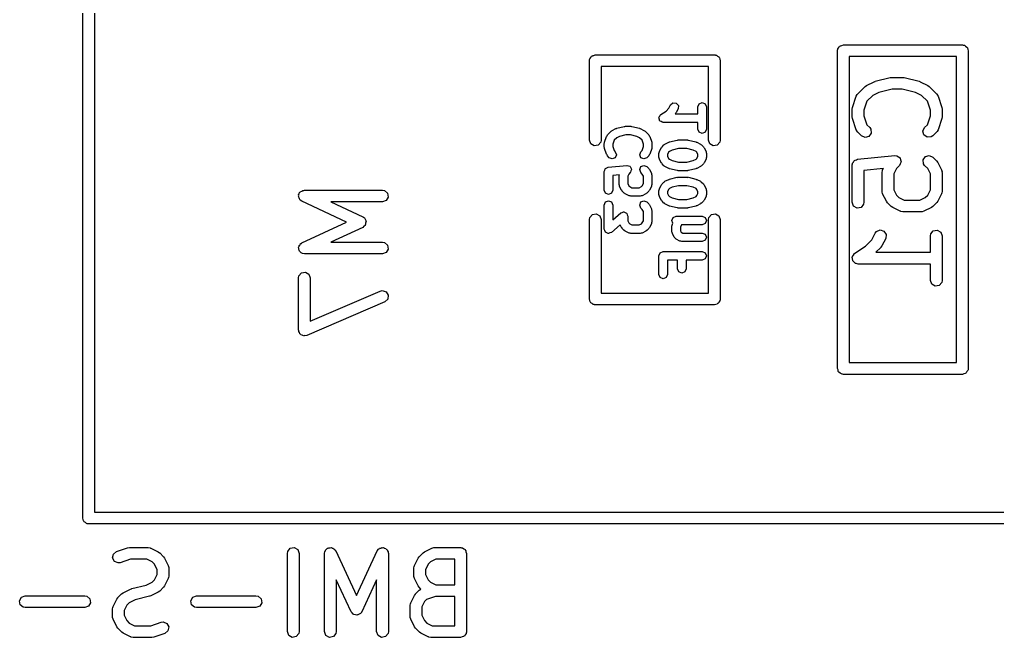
# Model space of a CAD drawing. Extents: x 0.03 to 3.56, y 0.33 to 1.6.
# Drawn here: x 1.7914 to 2.2842, y 0.3323 to 0.6434 of the extents above; entities that cross this region are included whole.
import ezdxf

# ---------------------------------------------------------------- set-up
doc = ezdxf.new("R2010")
doc.units = 0
doc.header["$MEASUREMENT"] = 0
doc.layers.add('BLACK', color=7, linetype='CONTINUOUS')

msp = doc.modelspace()

# ---------------------------------------------------------------- linework, layer by layer
at = {"layer": 'BLACK', "linetype": 'CONTINUOUS'}
for p, q in [((1.82327, 0.392402), (1.82327, 1.59319)), ((1.82917, 1.59024), (1.82917, 0.395354)), ((2.20358, 0.627717), (2.20365, 0.6281)), ((2.20358, 0.467717), (2.20358, 0.627717)), ((2.20363, 0.628229), (2.20369, 0.628343)), ((2.20365, 0.6281), (2.20363, 0.628229)), ((2.20369, 0.628343), (2.20376, 0.628726)), ((2.20376, 0.628726), (2.20425, 0.629314)), ((2.20425, 0.629314), (2.20464, 0.629978)), ((2.20464, 0.629978), (2.20489, 0.63007)), ((2.20489, 0.63007), (2.20506, 0.630274)), ((2.20506, 0.630274), (2.20581, 0.630407)), ((2.20581, 0.630407), (2.20654, 0.630669)), ((2.20654, 0.630669), (2.26654, 0.630669)), ((2.26654, 0.630669), (2.26692, 0.630602)), ((2.26692, 0.630602), (2.26705, 0.630624)), ((2.26705, 0.630624), (2.26716, 0.630559)), ((2.26716, 0.630559), (2.26755, 0.630491)), ((2.26755, 0.630491), (2.26813, 0.629998)), ((2.26813, 0.629998), (2.2688, 0.629615)), ((2.2688, 0.629615), (2.26889, 0.629364)), ((2.26889, 0.629364), (2.26909, 0.629193)), ((2.26909, 0.629193), (2.26923, 0.628437)), ((2.26923, 0.628437), (2.26949, 0.627717)), ((2.26949, 0.627717), (2.26949, 0.467717)), ((2.07858, 0.622717), (2.07865, 0.6231)), ((2.07858, 0.582717), (2.07858, 0.622717)), ((2.07863, 0.623229), (2.07869, 0.623343)), ((2.07865, 0.6231), (2.07863, 0.623229)), ((2.07869, 0.623343), (2.07876, 0.623726)), ((2.07876, 0.623726), (2.07925, 0.624314)), ((2.07925, 0.624314), (2.07964, 0.624978)), ((2.07964, 0.624978), (2.07989, 0.62507)), ((2.07989, 0.62507), (2.08006, 0.625274)), ((2.08006, 0.625274), (2.08081, 0.625407)), ((2.08081, 0.625407), (2.08154, 0.625669)), ((2.08154, 0.625669), (2.14154, 0.625669)), ((2.14154, 0.625669), (2.14192, 0.625602)), ((2.14192, 0.625602), (2.14205, 0.625624)), ((2.14205, 0.625624), (2.14216, 0.625559)), ((2.14216, 0.625559), (2.14255, 0.625491)), ((2.14255, 0.625491), (2.14313, 0.624998)), ((2.14313, 0.624998), (2.1438, 0.624615)), ((2.1438, 0.624615), (2.14389, 0.624364)), ((2.14389, 0.624364), (2.14409, 0.624193)), ((2.14409, 0.624193), (2.14423, 0.623437)), ((2.14423, 0.623437), (2.14449, 0.622717)), ((2.14449, 0.622717), (2.14449, 0.582717)), ((2.20949, 0.624764), (2.20949, 0.470669)), ((2.26358, 0.624764), (2.20949, 0.624764)), ((2.26358, 0.470669), (2.26358, 0.624764)), ((2.13858, 0.619764), (2.08449, 0.619764)), ((2.08449, 0.619764), (2.08449, 0.582717)), ((2.13858, 0.582717), (2.13858, 0.619764)), ((2.21828, 0.610289), (2.22203, 0.612164)), ((2.22203, 0.612164), (2.22252, 0.612309)), ((2.22252, 0.612309), (2.22263, 0.612388)), ((2.22263, 0.612388), (2.23013, 0.614262)), ((2.23013, 0.614262), (2.23072, 0.614304)), ((2.23072, 0.614304), (2.23085, 0.614351)), ((2.23085, 0.614351), (2.23647, 0.614351)), ((2.23647, 0.614351), (2.23705, 0.614248)), ((2.23705, 0.614248), (2.23719, 0.614262)), ((2.23719, 0.614262), (2.24469, 0.612388)), ((2.24469, 0.612388), (2.24515, 0.61218)), ((2.24515, 0.61218), (2.24529, 0.612164)), ((2.24529, 0.612164), (2.24904, 0.610289)), ((2.21376, 0.605987), (2.21751, 0.609736)), ((2.21751, 0.609736), (2.21824, 0.610243)), ((2.21824, 0.610243), (2.21828, 0.610289)), ((2.22438, 0.606737), (2.22135, 0.605222)), ((2.23121, 0.608445), (2.22438, 0.606737)), ((2.23611, 0.608445), (2.23121, 0.608445)), ((2.24294, 0.606737), (2.23611, 0.608445)), ((2.24597, 0.605222), (2.24294, 0.606737)), ((2.24904, 0.610289), (2.24975, 0.609763)), ((2.24975, 0.609763), (2.24981, 0.609736)), ((2.24981, 0.609736), (2.25356, 0.605987)), ((2.11945, 0.600423), (2.1207, 0.601501)), ((2.1207, 0.601501), (2.12234, 0.601385)), ((2.12234, 0.601385), (2.12342, 0.600142)), ((2.13393, 0.600982), (2.13545, 0.601612)), ((2.13545, 0.601612), (2.13697, 0.600982)), ((2.21117, 0.599208), (2.21305, 0.604833)), ((2.21305, 0.604833), (2.21354, 0.605734)), ((2.21354, 0.605734), (2.21369, 0.605827)), ((2.21369, 0.605827), (2.21376, 0.605987)), ((2.21843, 0.602304), (2.21693, 0.597795)), ((2.22135, 0.605222), (2.21843, 0.602304)), ((2.24889, 0.602304), (2.24597, 0.605222)), ((2.25039, 0.597795), (2.24889, 0.602304)), ((2.25356, 0.605987), (2.25415, 0.605147)), ((2.25415, 0.605147), (2.25416, 0.604971)), ((2.25416, 0.604971), (2.25427, 0.604833)), ((2.25427, 0.604833), (2.25615, 0.599208)), ((2.11455, 0.595622), (2.11719, 0.59738)), ((2.11719, 0.59738), (2.11867, 0.598859)), ((2.11867, 0.598859), (2.11945, 0.600423)), ((2.12209, 0.596392), (2.12196, 0.596065)), ((2.12236, 0.596624), (2.12209, 0.596392)), ((2.1233, 0.5985), (2.12236, 0.596624)), ((2.12342, 0.600142), (2.1233, 0.5985)), ((2.1333, 0.599462), (2.13393, 0.600982)), ((2.1333, 0.595983), (2.1333, 0.599462)), ((2.13697, 0.600982), (2.1376, 0.599462)), ((2.1376, 0.599462), (2.1376, 0.588205)), ((2.21102, 0.598274), (2.21118, 0.599144)), ((2.21102, 0.594525), (2.21102, 0.598274)), ((2.21118, 0.599144), (2.21117, 0.599208)), ((2.21693, 0.597795), (2.21693, 0.595004)), ((2.25039, 0.595004), (2.25039, 0.597795)), ((2.25615, 0.599208), (2.25628, 0.598335)), ((2.25628, 0.598335), (2.2563, 0.598274)), ((2.2563, 0.598274), (2.2563, 0.594525)), ((2.1136, 0.593833), (2.11368, 0.594038)), ((2.11384, 0.593255), (2.1136, 0.593833)), ((2.11364, 0.594255), (2.11399, 0.594775)), ((2.11368, 0.594038), (2.11364, 0.594255)), ((2.11396, 0.592641), (2.11384, 0.593255)), ((2.11414, 0.592517), (2.11396, 0.592641)), ((2.11399, 0.594775), (2.11423, 0.595354)), ((2.11423, 0.592313), (2.11414, 0.592517)), ((2.11423, 0.595354), (2.11443, 0.595438)), ((2.11481, 0.592073), (2.11423, 0.592313)), ((2.11443, 0.595438), (2.11455, 0.595622)), ((2.11533, 0.591725), (2.11481, 0.592073)), ((2.11554, 0.591768), (2.11533, 0.591725)), ((2.11575, 0.591683), (2.11554, 0.591768)), ((2.1333, 0.591683), (2.11575, 0.591683)), ((2.12196, 0.596065), (2.12188, 0.595983)), ((2.12188, 0.595983), (2.1333, 0.595983)), ((2.1333, 0.588205), (2.1333, 0.591683)), ((2.21104, 0.594464), (2.21102, 0.594525)), ((2.21117, 0.593591), (2.21104, 0.594464)), ((2.21305, 0.587967), (2.21117, 0.593591)), ((2.21693, 0.595004), (2.21843, 0.590496)), ((2.24889, 0.590496), (2.25039, 0.595004)), ((2.25615, 0.593591), (2.25427, 0.587967)), ((2.2563, 0.594525), (2.25615, 0.593656)), ((2.25615, 0.593656), (2.25615, 0.593591)), ((2.08767, 0.585344), (2.08954, 0.58722)), ((2.08954, 0.58722), (2.08987, 0.587356)), ((2.08987, 0.587356), (2.0901, 0.587623)), ((2.0901, 0.587623), (2.09198, 0.588561)), ((2.09198, 0.588561), (2.09222, 0.588578)), ((2.09222, 0.588578), (2.09242, 0.588724)), ((2.09242, 0.588724), (2.09617, 0.589662)), ((2.09617, 0.589662), (2.09644, 0.589622)), ((2.09644, 0.589622), (2.09669, 0.589726)), ((2.09669, 0.589726), (2.0995, 0.589726)), ((2.0995, 0.589726), (2.09976, 0.589622)), ((2.09976, 0.589622), (2.10003, 0.589662)), ((2.10003, 0.589662), (2.10378, 0.588724)), ((2.10378, 0.588724), (2.10397, 0.588578)), ((2.10397, 0.588578), (2.10422, 0.588561)), ((2.10422, 0.588561), (2.10609, 0.587623)), ((2.10609, 0.587623), (2.10633, 0.587356)), ((2.10633, 0.587356), (2.10665, 0.58722)), ((2.10665, 0.58722), (2.10853, 0.585344)), ((2.13393, 0.586684), (2.1333, 0.588205)), ((2.13545, 0.586055), (2.13393, 0.586684)), ((2.13697, 0.586684), (2.13545, 0.586055)), ((2.1376, 0.588205), (2.13697, 0.586684)), ((2.21316, 0.587829), (2.21305, 0.587967)), ((2.21317, 0.587653), (2.21316, 0.587829)), ((2.21376, 0.586813), (2.21317, 0.587653)), ((2.21564, 0.584938), (2.21376, 0.586813)), ((2.21843, 0.590496), (2.21981, 0.589114)), ((2.21981, 0.589114), (2.2204, 0.588274)), ((2.2204, 0.588274), (2.22058, 0.586262)), ((2.24665, 0.587283), (2.24751, 0.589114)), ((2.24718, 0.585332), (2.24665, 0.587283)), ((2.24751, 0.589114), (2.24889, 0.590496)), ((2.25356, 0.586813), (2.25168, 0.584938)), ((2.25363, 0.586973), (2.25356, 0.586813)), ((2.25378, 0.587065), (2.25363, 0.586973)), ((2.25427, 0.587967), (2.25378, 0.587065)), ((2.07927, 0.580819), (2.07858, 0.582717)), ((2.08431, 0.581707), (2.08301, 0.580159)), ((2.08449, 0.582717), (2.08431, 0.581707)), ((2.08621, 0.581689), (2.08715, 0.584504)), ((2.08623, 0.581336), (2.08621, 0.581689)), ((2.08715, 0.584504), (2.08747, 0.584882)), ((2.08747, 0.584882), (2.08767, 0.585344)), ((2.09106, 0.582662), (2.0904, 0.58066)), ((2.09234, 0.583933), (2.09106, 0.582662)), ((2.09369, 0.584609), (2.09234, 0.583933)), ((2.09695, 0.585426), (2.09369, 0.584609)), ((2.09924, 0.585426), (2.09695, 0.585426)), ((2.10251, 0.584609), (2.09924, 0.585426)), ((2.10386, 0.583933), (2.10251, 0.584609)), ((2.10513, 0.582662), (2.10386, 0.583933)), ((2.1058, 0.580661), (2.10513, 0.582662)), ((2.10853, 0.585344), (2.10872, 0.584882)), ((2.10872, 0.584882), (2.10905, 0.584504)), ((2.10905, 0.584504), (2.10999, 0.581689)), ((2.10999, 0.581689), (2.10996, 0.581336)), ((2.11666, 0.580747), (2.11854, 0.581685)), ((2.11854, 0.581685), (2.11878, 0.581702)), ((2.11878, 0.581702), (2.11898, 0.581848)), ((2.11898, 0.581848), (2.12273, 0.582786)), ((2.12273, 0.582786), (2.123, 0.582746)), ((2.123, 0.582746), (2.12325, 0.58285)), ((2.12325, 0.58285), (2.12794, 0.58285)), ((2.12794, 0.58285), (2.12819, 0.582746)), ((2.12819, 0.582746), (2.12846, 0.582786)), ((2.12846, 0.582786), (2.13222, 0.581848)), ((2.13222, 0.581848), (2.13241, 0.581702)), ((2.13241, 0.581702), (2.13266, 0.581685)), ((2.13266, 0.581685), (2.13453, 0.580747)), ((2.13927, 0.580819), (2.13858, 0.582717)), ((2.14431, 0.581707), (2.14301, 0.580159)), ((2.14449, 0.582717), (2.14431, 0.581707)), ((2.21747, 0.584084), (2.21564, 0.584938)), ((2.21942, 0.584607), (2.21747, 0.584084)), ((2.22058, 0.586262), (2.21942, 0.584607)), ((2.24883, 0.584174), (2.24718, 0.585332)), ((2.25084, 0.58435), (2.24883, 0.584174)), ((2.25168, 0.584938), (2.25084, 0.58435)), ((2.08102, 0.579809), (2.07927, 0.580819)), ((2.08301, 0.580159), (2.08102, 0.579809)), ((2.0861, 0.581009), (2.08623, 0.581336)), ((2.0861, 0.579133), (2.0861, 0.581009)), ((2.08623, 0.578806), (2.0861, 0.579133)), ((2.08621, 0.578453), (2.08623, 0.578806)), ((2.08715, 0.575639), (2.08621, 0.578453)), ((2.0904, 0.58066), (2.0904, 0.579482)), ((2.0904, 0.579482), (2.09106, 0.57748)), ((2.09106, 0.57748), (2.09164, 0.576901)), ((2.09164, 0.576901), (2.09227, 0.575381)), ((2.10392, 0.575381), (2.10455, 0.576901)), ((2.10455, 0.576901), (2.10513, 0.57748)), ((2.10513, 0.57748), (2.1058, 0.579482)), ((2.1058, 0.579482), (2.1058, 0.580661)), ((2.10999, 0.578453), (2.10905, 0.575639)), ((2.10996, 0.581336), (2.1101, 0.581009)), ((2.1101, 0.579133), (2.10996, 0.578806)), ((2.10996, 0.578806), (2.10999, 0.578453)), ((2.1101, 0.581009), (2.1101, 0.579133)), ((2.11379, 0.576472), (2.11382, 0.576971)), ((2.11382, 0.576971), (2.11476, 0.578847)), ((2.11476, 0.578847), (2.11503, 0.579079)), ((2.11503, 0.579079), (2.11517, 0.579406)), ((2.11517, 0.579406), (2.1161, 0.580344)), ((2.1161, 0.580344), (2.11643, 0.580479)), ((2.11643, 0.580479), (2.11666, 0.580747)), ((2.11845, 0.576612), (2.1179, 0.575502)), ((2.1189, 0.577057), (2.11845, 0.576612)), ((2.12025, 0.577733), (2.1189, 0.577057)), ((2.12352, 0.57855), (2.12025, 0.577733)), ((2.12768, 0.57855), (2.12352, 0.57855)), ((2.13094, 0.577733), (2.12768, 0.57855)), ((2.1323, 0.577057), (2.13094, 0.577733)), ((2.13274, 0.576612), (2.1323, 0.577057)), ((2.1333, 0.575502), (2.13274, 0.576612)), ((2.13453, 0.580747), (2.13476, 0.580479)), ((2.13476, 0.580479), (2.13509, 0.580344)), ((2.13509, 0.580344), (2.13603, 0.579406)), ((2.13603, 0.579406), (2.13616, 0.579079)), ((2.13616, 0.579079), (2.13643, 0.578847)), ((2.13643, 0.578847), (2.13737, 0.576971)), ((2.13737, 0.576971), (2.13741, 0.576472)), ((2.14102, 0.579809), (2.13927, 0.580819)), ((2.14301, 0.580159), (2.14102, 0.579809)), ((2.08747, 0.575261), (2.08715, 0.575639)), ((2.08767, 0.574799), (2.08747, 0.575261)), ((2.0886, 0.573861), (2.08767, 0.574799)), ((2.09012, 0.573231), (2.0886, 0.573861)), ((2.09164, 0.573861), (2.09012, 0.573231)), ((2.09227, 0.575381), (2.09164, 0.573861)), ((2.10455, 0.573861), (2.10392, 0.575381)), ((2.10607, 0.573231), (2.10455, 0.573861)), ((2.10759, 0.573861), (2.10607, 0.573231)), ((2.10853, 0.574799), (2.10759, 0.573861)), ((2.10872, 0.575261), (2.10853, 0.574799)), ((2.10905, 0.575639), (2.10872, 0.575261)), ((2.1136, 0.576009), (2.11379, 0.576472)), ((2.1136, 0.574133), (2.1136, 0.576009)), ((2.11379, 0.573671), (2.1136, 0.574133)), ((2.11382, 0.573172), (2.11379, 0.573671)), ((2.11476, 0.571296), (2.11382, 0.573172)), ((2.1179, 0.575502), (2.1179, 0.574641)), ((2.1179, 0.574641), (2.11845, 0.573531)), ((2.11845, 0.573531), (2.1189, 0.573086)), ((2.1189, 0.573086), (2.12025, 0.572409)), ((2.12025, 0.572409), (2.12352, 0.571593)), ((2.12352, 0.571593), (2.12768, 0.571593)), ((2.12768, 0.571593), (2.13094, 0.572409)), ((2.13094, 0.572409), (2.1323, 0.573086)), ((2.1323, 0.573086), (2.13274, 0.573531)), ((2.13274, 0.573531), (2.1333, 0.574641)), ((2.1333, 0.574641), (2.1333, 0.575502)), ((2.13737, 0.573172), (2.13643, 0.571296)), ((2.13741, 0.573671), (2.13737, 0.573172)), ((2.13741, 0.576472), (2.1376, 0.576009)), ((2.1376, 0.574133), (2.13741, 0.573671)), ((2.1376, 0.576009), (2.1376, 0.574133)), ((2.2112, 0.571163), (2.2116, 0.571643)), ((2.2116, 0.571643), (2.21186, 0.572215)), ((2.21186, 0.572215), (2.21223, 0.572394)), ((2.21223, 0.572394), (2.2125, 0.57271)), ((2.2125, 0.57271), (2.21312, 0.572819)), ((2.21312, 0.572819), (2.21368, 0.573091)), ((2.21368, 0.573091), (2.23243, 0.574966)), ((2.23243, 0.574966), (2.23345, 0.574889)), ((2.23345, 0.574889), (2.23347, 0.574878)), ((2.23347, 0.574878), (2.23349, 0.57488)), ((2.23349, 0.57488), (2.2343, 0.574311)), ((2.2343, 0.574311), (2.23512, 0.573751)), ((2.23512, 0.573751), (2.23513, 0.573733)), ((2.23513, 0.573733), (2.23514, 0.573721)), ((2.23514, 0.573721), (2.2354, 0.572762)), ((2.23566, 0.57177), (2.23525, 0.570872)), ((2.2354, 0.572762), (2.23567, 0.571807)), ((2.23567, 0.571807), (2.23566, 0.571789)), ((2.23566, 0.571789), (2.23566, 0.57177)), ((2.24674, 0.572792), (2.2479, 0.574447)), ((2.24692, 0.57078), (2.24674, 0.572792)), ((2.2479, 0.574447), (2.24985, 0.574969)), ((2.24985, 0.574969), (2.25168, 0.574116)), ((2.25168, 0.574116), (2.25356, 0.572241)), ((2.25356, 0.572241), (2.25407, 0.571518)), ((2.0861, 0.566938), (2.08637, 0.567607)), ((2.0861, 0.557557), (2.0861, 0.566938)), ((2.08637, 0.567607), (2.08658, 0.568299)), ((2.08658, 0.568299), (2.08668, 0.568353)), ((2.08668, 0.568353), (2.08673, 0.568458)), ((2.08673, 0.568458), (2.0874, 0.568735)), ((2.0874, 0.568735), (2.08803, 0.569077)), ((2.08803, 0.569077), (2.09741, 0.570015)), ((2.09741, 0.570015), (2.09752, 0.569983)), ((2.09752, 0.569983), (2.09763, 0.570026)), ((2.09763, 0.570026), (2.0983, 0.569749)), ((2.0983, 0.569749), (2.09899, 0.56954)), ((2.09899, 0.56954), (2.09904, 0.56944)), ((2.09904, 0.56944), (2.09915, 0.569396)), ((2.09915, 0.569396), (2.09943, 0.568728)), ((2.0995, 0.567207), (2.09929, 0.566515)), ((2.09943, 0.568728), (2.09977, 0.56809)), ((2.09978, 0.567876), (2.0995, 0.567207)), ((2.09977, 0.56809), (2.09973, 0.567981)), ((2.09973, 0.567981), (2.09978, 0.567876)), ((2.10392, 0.567876), (2.10455, 0.569396)), ((2.10455, 0.566356), (2.10392, 0.567876)), ((2.10455, 0.569396), (2.10607, 0.570026)), ((2.10607, 0.570026), (2.10759, 0.569396)), ((2.10759, 0.569396), (2.10853, 0.568458)), ((2.10853, 0.568458), (2.10866, 0.568131)), ((2.10866, 0.568131), (2.10893, 0.5679)), ((2.10893, 0.5679), (2.10987, 0.566023)), ((2.11503, 0.571064), (2.11476, 0.571296)), ((2.11517, 0.570737), (2.11503, 0.571064)), ((2.1161, 0.569799), (2.11517, 0.570737)), ((2.11643, 0.569663), (2.1161, 0.569799)), ((2.11666, 0.569396), (2.11643, 0.569663)), ((2.11854, 0.568458), (2.11666, 0.569396)), ((2.11878, 0.568441), (2.11854, 0.568458)), ((2.11898, 0.568295), (2.11878, 0.568441)), ((2.12273, 0.567357), (2.11898, 0.568295)), ((2.123, 0.567397), (2.12273, 0.567357)), ((2.12325, 0.567293), (2.123, 0.567397)), ((2.12794, 0.567293), (2.12325, 0.567293)), ((2.12819, 0.567397), (2.12794, 0.567293)), ((2.12846, 0.567357), (2.12819, 0.567397)), ((2.13222, 0.568295), (2.12846, 0.567357)), ((2.13241, 0.56844), (2.13222, 0.568295)), ((2.13266, 0.568458), (2.13241, 0.56844)), ((2.13453, 0.569396), (2.13266, 0.568458)), ((2.13476, 0.569663), (2.13453, 0.569396)), ((2.13509, 0.569799), (2.13476, 0.569663)), ((2.13603, 0.570737), (2.13509, 0.569799)), ((2.13616, 0.571064), (2.13603, 0.570737)), ((2.13643, 0.571296), (2.13616, 0.571064)), ((2.21102, 0.570153), (2.21105, 0.570307)), ((2.21102, 0.551405), (2.21102, 0.570153)), ((2.21103, 0.570374), (2.21108, 0.570485)), ((2.21105, 0.570307), (2.21103, 0.570374)), ((2.21108, 0.570485), (2.2112, 0.571163)), ((2.2267, 0.568458), (2.21693, 0.567481)), ((2.21693, 0.567481), (2.21693, 0.551405)), ((2.22602, 0.566403), (2.2262, 0.567413)), ((2.2262, 0.567413), (2.22631, 0.567549)), ((2.22631, 0.567549), (2.22633, 0.567724)), ((2.22633, 0.567724), (2.2267, 0.568458)), ((2.23328, 0.568404), (2.23193, 0.565706)), ((2.23481, 0.56994), (2.23328, 0.568404)), ((2.23482, 0.569957), (2.23481, 0.56994)), ((2.23484, 0.569966), (2.23482, 0.569957)), ((2.23525, 0.570872), (2.23484, 0.569966)), ((2.24751, 0.56994), (2.24692, 0.57078)), ((2.24904, 0.568404), (2.24751, 0.56994)), ((2.25039, 0.565706), (2.24904, 0.568404)), ((2.25407, 0.571518), (2.25411, 0.571474)), ((2.25411, 0.571474), (2.25599, 0.567724)), ((2.25599, 0.567724), (2.25628, 0.566741)), ((2.25628, 0.566741), (2.25624, 0.566569)), ((2.09371, 0.565324), (2.0904, 0.564992)), ((2.0904, 0.564992), (2.0904, 0.557557)), ((2.0936, 0.565062), (2.09371, 0.565324)), ((2.0936, 0.560371), (2.0936, 0.565062)), ((2.09846, 0.565664), (2.0979, 0.564554)), ((2.0979, 0.564554), (2.0979, 0.560879)), ((2.09915, 0.566356), (2.09846, 0.565664)), ((2.09919, 0.566461), (2.09915, 0.566356)), ((2.09929, 0.566515), (2.09919, 0.566461)), ((2.10524, 0.565664), (2.10455, 0.566356)), ((2.1058, 0.564554), (2.10524, 0.565664)), ((2.1058, 0.560879), (2.1058, 0.564554)), ((2.10987, 0.566023), (2.10991, 0.565524)), ((2.10991, 0.565524), (2.1101, 0.565062)), ((2.1101, 0.565062), (2.1101, 0.560371)), ((2.11643, 0.561717), (2.11666, 0.561985)), ((2.11666, 0.561985), (2.11854, 0.562923)), ((2.11854, 0.562923), (2.11878, 0.56294)), ((2.11878, 0.56294), (2.11898, 0.563086)), ((2.11898, 0.563086), (2.12273, 0.564024)), ((2.12273, 0.564024), (2.123, 0.563984)), ((2.123, 0.563984), (2.12325, 0.564088)), ((2.12325, 0.564088), (2.12794, 0.564088)), ((2.12794, 0.564088), (2.12819, 0.563984)), ((2.12819, 0.563984), (2.12846, 0.564024)), ((2.12846, 0.564024), (2.13222, 0.563086)), ((2.13222, 0.563086), (2.13241, 0.56294)), ((2.13241, 0.56294), (2.13266, 0.562923)), ((2.13266, 0.562923), (2.13453, 0.561985)), ((2.13453, 0.561985), (2.13476, 0.561717)), ((2.22602, 0.55703), (2.22602, 0.566403)), ((2.23193, 0.565706), (2.23193, 0.557727)), ((2.25039, 0.557727), (2.25039, 0.565706)), ((2.25624, 0.566569), (2.2563, 0.566403)), ((2.2563, 0.566403), (2.2563, 0.55703)), ((1.93288, 0.556508), (1.93308, 0.556849)), ((1.93308, 0.556849), (1.93368, 0.55707)), ((1.93368, 0.55707), (1.93421, 0.55744)), ((1.93421, 0.55744), (1.93461, 0.557405)), ((1.93461, 0.557405), (1.93498, 0.55754)), ((1.93498, 0.55754), (1.97435, 0.55754)), ((1.97435, 0.55754), (1.97536, 0.557362)), ((1.97536, 0.557362), (1.9769, 0.556064)), ((2.08673, 0.556037), (2.0861, 0.557557)), ((2.0904, 0.557557), (2.08977, 0.556037)), ((2.09379, 0.559909), (2.0936, 0.560371)), ((2.09383, 0.55941), (2.09379, 0.559909)), ((2.09477, 0.557534), (2.09383, 0.55941)), ((2.09503, 0.557302), (2.09477, 0.557534)), ((2.09517, 0.556975), (2.09503, 0.557302)), ((2.09611, 0.556037), (2.09517, 0.556975)), ((2.0979, 0.560879), (2.09846, 0.559769)), ((2.09846, 0.559769), (2.0989, 0.559324)), ((2.0989, 0.559324), (2.10001, 0.558769)), ((2.10001, 0.558769), (2.10369, 0.558769)), ((2.10369, 0.558769), (2.1048, 0.559324)), ((2.1048, 0.559324), (2.10524, 0.559769)), ((2.10524, 0.559769), (2.1058, 0.560879)), ((2.10853, 0.556975), (2.10759, 0.556037)), ((2.10866, 0.557302), (2.10853, 0.556975)), ((2.10893, 0.557534), (2.10866, 0.557302)), ((2.10987, 0.55941), (2.10893, 0.557534)), ((2.10991, 0.559909), (2.10987, 0.55941)), ((2.1101, 0.560371), (2.10991, 0.559909)), ((2.1136, 0.557248), (2.11379, 0.55771)), ((2.1136, 0.555371), (2.1136, 0.557248)), ((2.11379, 0.55771), (2.11382, 0.558209)), ((2.11382, 0.558209), (2.11476, 0.560085)), ((2.11476, 0.560085), (2.11503, 0.560317)), ((2.11503, 0.560317), (2.11517, 0.560644)), ((2.11517, 0.560644), (2.1161, 0.561582)), ((2.1161, 0.561582), (2.11643, 0.561717)), ((2.11845, 0.55785), (2.1179, 0.55674)), ((2.1189, 0.558295), (2.11845, 0.55785)), ((2.12025, 0.558971), (2.1189, 0.558295)), ((2.12352, 0.559788), (2.12025, 0.558971)), ((2.12768, 0.559788), (2.12352, 0.559788)), ((2.13094, 0.558971), (2.12768, 0.559788)), ((2.1323, 0.558295), (2.13094, 0.558971)), ((2.13274, 0.55785), (2.1323, 0.558295)), ((2.1333, 0.55674), (2.13274, 0.55785)), ((2.13476, 0.561717), (2.13509, 0.561582)), ((2.13509, 0.561582), (2.13603, 0.560644)), ((2.13603, 0.560644), (2.13616, 0.560317)), ((2.13616, 0.560317), (2.13643, 0.560085)), ((2.13643, 0.560085), (2.13737, 0.558209)), ((2.13737, 0.558209), (2.13741, 0.55771)), ((2.13741, 0.55771), (2.1376, 0.557248)), ((2.1376, 0.557248), (2.1376, 0.555371)), ((2.22608, 0.556864), (2.22602, 0.55703)), ((2.22604, 0.556692), (2.22608, 0.556864)), ((2.23193, 0.557727), (2.23328, 0.555029)), ((2.24904, 0.555029), (2.25039, 0.557727)), ((2.2563, 0.55703), (2.25612, 0.55602)), ((1.93203, 0.554331), (1.93214, 0.554712)), ((1.93231, 0.553746), (1.93203, 0.554331)), ((1.93207, 0.5551), (1.93239, 0.555659)), ((1.93214, 0.554712), (1.93207, 0.5551)), ((1.93242, 0.553111), (1.93231, 0.553746)), ((1.93239, 0.555659), (1.93256, 0.556282)), ((1.93272, 0.552858), (1.93242, 0.553111)), ((1.93256, 0.556282), (1.93288, 0.556508)), ((1.93289, 0.5525), (1.93272, 0.552858)), ((1.93373, 0.551912), (1.93289, 0.5525)), ((1.95611, 0.541464), (1.93373, 0.551912)), ((1.97624, 0.552326), (1.97435, 0.551635)), ((1.97725, 0.554075), (1.97624, 0.552326)), ((1.9769, 0.556064), (1.97725, 0.554075)), ((2.08825, 0.555407), (2.08673, 0.556037)), ((2.08673, 0.551573), (2.08825, 0.552202)), ((2.08977, 0.556037), (2.08825, 0.555407)), ((2.08825, 0.552202), (2.08977, 0.551573)), ((2.09643, 0.555901), (2.09611, 0.556037)), ((2.09667, 0.555634), (2.09643, 0.555901)), ((2.09854, 0.554696), (2.09667, 0.555634)), ((2.09904, 0.55466), (2.09854, 0.554696)), ((2.0995, 0.554469), (2.09904, 0.55466)), ((2.10419, 0.554469), (2.0995, 0.554469)), ((2.10466, 0.55466), (2.10419, 0.554469)), ((2.10455, 0.551573), (2.10607, 0.552202)), ((2.10516, 0.554696), (2.10466, 0.55466)), ((2.10703, 0.555634), (2.10516, 0.554696)), ((2.10607, 0.552202), (2.10759, 0.551573)), ((2.10726, 0.555901), (2.10703, 0.555634)), ((2.10759, 0.556037), (2.10726, 0.555901)), ((2.11379, 0.554909), (2.1136, 0.555371)), ((2.11382, 0.55441), (2.11379, 0.554909)), ((2.11476, 0.552534), (2.11382, 0.55441)), ((2.11503, 0.552302), (2.11476, 0.552534)), ((2.11517, 0.551975), (2.11503, 0.552302)), ((2.1161, 0.551037), (2.11517, 0.551975)), ((2.1179, 0.55674), (2.1179, 0.555879)), ((2.1179, 0.555879), (2.11845, 0.554769)), ((2.11845, 0.554769), (2.1189, 0.554324)), ((2.1189, 0.554324), (2.12025, 0.553647)), ((2.12025, 0.553647), (2.12352, 0.552831)), ((2.12352, 0.552831), (2.12768, 0.552831)), ((2.12768, 0.552831), (2.13094, 0.553647)), ((2.13094, 0.553647), (2.1323, 0.554324)), ((2.1323, 0.554324), (2.13274, 0.554769)), ((2.13274, 0.554769), (2.1333, 0.555879)), ((2.1333, 0.555879), (2.1333, 0.55674)), ((2.13603, 0.551975), (2.13509, 0.551037)), ((2.13616, 0.552302), (2.13603, 0.551975)), ((2.13643, 0.552534), (2.13616, 0.552302)), ((2.13737, 0.55441), (2.13643, 0.552534)), ((2.13741, 0.554909), (2.13737, 0.55441)), ((2.1376, 0.555371), (2.13741, 0.554909)), ((2.22633, 0.555709), (2.22604, 0.556692)), ((2.22821, 0.55196), (2.22633, 0.555709)), ((2.22825, 0.551915), (2.22821, 0.55196)), ((2.22876, 0.551192), (2.22825, 0.551915)), ((2.23328, 0.555029), (2.23447, 0.553832)), ((2.23447, 0.553832), (2.23717, 0.552483)), ((2.23717, 0.552483), (2.24515, 0.552483)), ((2.24515, 0.552483), (2.24785, 0.553832)), ((2.24785, 0.553832), (2.24904, 0.555029)), ((2.25411, 0.55196), (2.25359, 0.551251)), ((2.25599, 0.555709), (2.25411, 0.55196)), ((2.25601, 0.555884), (2.25599, 0.555709)), ((2.25612, 0.55602), (2.25601, 0.555884)), ((1.97435, 0.551635), (1.94829, 0.551635)), ((1.94829, 0.551635), (1.96435, 0.54414)), ((2.0861, 0.550052), (2.08673, 0.551573)), ((2.0861, 0.537857), (2.0861, 0.550052)), ((2.08977, 0.551573), (2.0904, 0.550052)), ((2.0904, 0.550052), (2.0904, 0.542595)), ((2.10392, 0.550052), (2.10455, 0.551573)), ((2.10455, 0.548532), (2.10392, 0.550052)), ((2.10524, 0.547841), (2.10455, 0.548532)), ((2.1058, 0.54673), (2.10524, 0.547841)), ((2.10759, 0.551573), (2.10853, 0.550634)), ((2.10853, 0.550634), (2.10866, 0.550308)), ((2.10866, 0.550308), (2.10893, 0.550076)), ((2.10893, 0.550076), (2.10987, 0.5482)), ((2.10987, 0.5482), (2.10991, 0.5477)), ((2.10991, 0.5477), (2.1101, 0.547238)), ((2.1101, 0.547238), (2.1101, 0.541609)), ((2.11643, 0.550901), (2.1161, 0.551037)), ((2.11666, 0.550634), (2.11643, 0.550901)), ((2.11854, 0.549696), (2.11666, 0.550634)), ((2.11878, 0.549679), (2.11854, 0.549696)), ((2.11898, 0.549533), (2.11878, 0.549679)), ((2.12273, 0.548595), (2.11898, 0.549533)), ((2.123, 0.548635), (2.12273, 0.548595)), ((2.12325, 0.548531), (2.123, 0.548635)), ((2.12794, 0.548531), (2.12325, 0.548531)), ((2.12819, 0.548635), (2.12794, 0.548531)), ((2.12846, 0.548595), (2.12819, 0.548635)), ((2.13222, 0.549533), (2.12846, 0.548595)), ((2.13241, 0.549679), (2.13222, 0.549533)), ((2.13266, 0.549696), (2.13241, 0.549679)), ((2.13453, 0.550634), (2.13266, 0.549696)), ((2.13476, 0.550901), (2.13453, 0.550634)), ((2.13509, 0.551037), (2.13476, 0.550901)), ((2.21171, 0.549507), (2.21102, 0.551405)), ((2.21346, 0.548497), (2.21171, 0.549507)), ((2.21545, 0.548848), (2.21346, 0.548497)), ((2.21675, 0.550395), (2.21545, 0.548848)), ((2.21693, 0.551405), (2.21675, 0.550395)), ((2.23064, 0.549317), (2.22876, 0.551192)), ((2.23069, 0.54929), (2.23064, 0.549317)), ((2.2314, 0.548764), (2.23069, 0.54929)), ((2.23515, 0.54689), (2.2314, 0.548764)), ((2.25092, 0.548764), (2.24717, 0.54689)), ((2.25096, 0.548811), (2.25092, 0.548764)), ((2.25168, 0.549317), (2.25096, 0.548811)), ((2.25356, 0.551192), (2.25168, 0.549317)), ((2.25359, 0.551251), (2.25356, 0.551192)), ((1.96435, 0.54414), (1.96466, 0.543917)), ((1.96466, 0.543917), (1.96479, 0.543883)), ((1.96479, 0.543883), (1.96487, 0.543776)), ((1.96487, 0.543776), (1.96519, 0.543551)), ((1.96519, 0.543551), (1.96551, 0.542857)), ((1.96551, 0.542857), (1.96595, 0.542229)), ((1.96595, 0.542229), (1.96593, 0.541963)), ((2.07858, 0.542717), (2.07876, 0.543726)), ((2.07858, 0.502717), (2.07858, 0.542717)), ((2.07876, 0.543726), (2.08006, 0.545274)), ((2.08006, 0.545274), (2.08205, 0.545624)), ((2.08205, 0.545624), (2.0838, 0.544615)), ((2.0838, 0.544615), (2.08449, 0.542717)), ((2.08449, 0.542717), (2.08449, 0.505669)), ((2.0904, 0.542595), (2.09434, 0.546042)), ((2.09434, 0.546042), (2.09505, 0.546284)), ((2.09505, 0.546284), (2.09575, 0.546574)), ((2.09575, 0.546574), (2.09582, 0.546544)), ((2.09582, 0.546544), (2.0959, 0.546569)), ((2.0959, 0.546569), (2.09657, 0.546234)), ((2.09657, 0.546234), (2.09727, 0.545944)), ((2.09727, 0.545944), (2.0973, 0.545873)), ((2.0973, 0.545873), (2.09737, 0.545839)), ((2.09737, 0.545839), (2.09761, 0.545123)), ((2.09761, 0.545123), (2.0979, 0.544424)), ((2.0979, 0.544424), (2.0979, 0.542117)), ((2.0979, 0.542117), (2.09846, 0.541007)), ((2.10524, 0.541007), (2.1058, 0.542117)), ((2.1058, 0.542117), (2.1058, 0.54673)), ((2.12016, 0.542238), (2.12079, 0.543758)), ((2.12069, 0.540976), (2.12016, 0.542238)), ((2.12079, 0.543758), (2.12231, 0.544388)), ((2.12231, 0.544388), (2.13545, 0.544388)), ((2.13545, 0.544388), (2.13697, 0.543758)), ((2.13697, 0.543758), (2.1376, 0.542238)), ((2.1376, 0.542238), (2.13697, 0.540718)), ((2.13858, 0.542717), (2.13876, 0.543726)), ((2.13858, 0.505669), (2.13858, 0.542717)), ((2.13876, 0.543726), (2.14006, 0.545274)), ((2.14006, 0.545274), (2.14205, 0.545624)), ((2.14205, 0.545624), (2.1438, 0.544615)), ((2.1438, 0.544615), (2.14449, 0.542717)), ((2.14449, 0.542717), (2.14449, 0.502717)), ((2.23533, 0.546869), (2.23515, 0.54689)), ((2.23546, 0.546756), (2.23533, 0.546869)), ((2.23647, 0.546578), (2.23546, 0.546756)), ((2.24585, 0.546578), (2.23647, 0.546578)), ((2.24601, 0.546638), (2.24585, 0.546578)), ((2.24618, 0.546597), (2.24601, 0.546638)), ((2.24717, 0.54689), (2.24618, 0.546597)), ((1.93373, 0.531017), (1.95611, 0.541464)), ((1.96435, 0.538788), (1.94829, 0.531294)), ((1.96489, 0.53933), (1.96435, 0.538788)), ((1.96552, 0.53977), (1.96489, 0.53933)), ((1.96558, 0.540028), (1.96552, 0.53977)), ((1.96577, 0.540217), (1.96558, 0.540028)), ((1.96584, 0.540981), (1.96577, 0.540217)), ((1.96604, 0.541721), (1.96584, 0.540981)), ((1.96593, 0.541963), (1.96604, 0.541721)), ((2.08639, 0.537158), (2.0861, 0.537857)), ((2.08663, 0.536441), (2.08639, 0.537158)), ((2.09409, 0.540117), (2.08966, 0.536239)), ((2.09477, 0.538772), (2.09409, 0.540117)), ((2.09503, 0.53854), (2.09477, 0.538772)), ((2.09517, 0.538213), (2.09503, 0.53854)), ((2.09611, 0.537275), (2.09517, 0.538213)), ((2.09643, 0.537139), (2.09611, 0.537275)), ((2.09667, 0.536872), (2.09643, 0.537139)), ((2.09846, 0.541007), (2.0989, 0.540562)), ((2.0989, 0.540562), (2.10001, 0.540007)), ((2.10001, 0.540007), (2.10369, 0.540007)), ((2.10369, 0.540007), (2.1048, 0.540562)), ((2.1048, 0.540562), (2.10524, 0.541007)), ((2.10726, 0.537139), (2.10703, 0.536872)), ((2.10759, 0.537275), (2.10726, 0.537139)), ((2.10853, 0.538213), (2.10759, 0.537275)), ((2.10866, 0.53854), (2.10853, 0.538213)), ((2.10893, 0.538772), (2.10866, 0.53854)), ((2.10987, 0.540648), (2.10893, 0.538772)), ((2.10991, 0.541147), (2.10987, 0.540648)), ((2.1101, 0.541609), (2.10991, 0.541147)), ((2.12016, 0.539424), (2.12036, 0.539886)), ((2.12016, 0.536609), (2.12016, 0.539424)), ((2.12036, 0.539886), (2.12039, 0.540385)), ((2.12039, 0.540385), (2.12069, 0.540976)), ((2.12502, 0.540026), (2.12446, 0.538916)), ((2.12446, 0.538916), (2.12446, 0.537117)), ((2.12446, 0.537117), (2.12485, 0.536336)), ((2.12508, 0.540088), (2.12502, 0.540026)), ((2.13545, 0.540088), (2.12508, 0.540088)), ((2.13697, 0.540718), (2.13545, 0.540088)), ((2.22319, 0.536677), (2.22505, 0.53748)), ((2.22505, 0.53748), (2.22698, 0.536904)), ((2.25187, 0.53709), (2.25386, 0.53744)), ((2.25386, 0.53744), (2.25561, 0.53643)), ((2.0867, 0.536407), (2.08663, 0.536441)), ((2.08673, 0.536337), (2.0867, 0.536407)), ((2.08743, 0.536047), (2.08673, 0.536337)), ((2.0881, 0.535712), (2.08743, 0.536047)), ((2.08818, 0.535736), (2.0881, 0.535712)), ((2.08825, 0.535707), (2.08818, 0.535736)), ((2.08895, 0.535997), (2.08825, 0.535707)), ((2.08966, 0.536239), (2.08895, 0.535997)), ((2.09854, 0.535934), (2.09667, 0.536872)), ((2.09904, 0.535899), (2.09854, 0.535934)), ((2.0995, 0.535707), (2.09904, 0.535899)), ((2.10419, 0.535707), (2.0995, 0.535707)), ((2.10466, 0.535899), (2.10419, 0.535707)), ((2.10516, 0.535934), (2.10466, 0.535899)), ((2.10703, 0.536872), (2.10516, 0.535934)), ((2.12036, 0.536147), (2.12016, 0.536609)), ((2.12039, 0.535648), (2.12036, 0.536147)), ((2.12133, 0.533772), (2.12039, 0.535648)), ((2.12184, 0.533325), (2.12133, 0.533772)), ((2.12229, 0.53281), (2.12184, 0.533325)), ((2.12417, 0.531872), (2.12229, 0.53281)), ((2.12485, 0.536336), (2.12564, 0.535945)), ((2.12564, 0.535945), (2.13545, 0.535945)), ((2.13545, 0.535945), (2.13697, 0.535315)), ((2.13697, 0.532275), (2.13545, 0.531645)), ((2.13697, 0.535315), (2.1376, 0.533795)), ((2.1376, 0.533795), (2.13697, 0.532275)), ((2.21772, 0.529328), (2.22092, 0.532532)), ((2.22092, 0.532532), (2.22258, 0.535853)), ((2.22258, 0.535853), (2.22319, 0.536677)), ((2.22787, 0.533212), (2.22599, 0.529462)), ((2.22698, 0.536904), (2.2281, 0.535218)), ((2.2281, 0.535218), (2.22787, 0.533212)), ((2.25039, 0.534532), (2.25057, 0.535542)), ((2.25039, 0.526237), (2.25039, 0.534532)), ((2.25057, 0.535542), (2.25187, 0.53709)), ((2.25561, 0.53643), (2.2563, 0.534532)), ((2.2563, 0.534532), (2.2563, 0.512035)), ((1.93207, 0.528854), (1.93226, 0.529195)), ((1.93218, 0.528218), (1.93207, 0.528854)), ((1.93212, 0.527576), (1.93218, 0.528218)), ((1.93235, 0.527253), (1.93212, 0.527576)), ((1.93226, 0.529195), (1.9323, 0.529588)), ((1.9323, 0.529588), (1.93276, 0.530044)), ((1.93242, 0.526864), (1.93235, 0.527253)), ((1.93276, 0.530044), (1.93308, 0.530603)), ((1.93308, 0.530603), (1.93345, 0.530738)), ((1.93345, 0.530738), (1.93373, 0.531017)), ((1.94829, 0.531294), (1.97435, 0.531294)), ((1.97435, 0.531294), (1.97536, 0.531116)), ((1.97536, 0.531116), (1.9769, 0.529817)), ((1.97725, 0.527828), (1.97624, 0.526079)), ((1.9769, 0.529817), (1.97725, 0.527828)), ((2.12467, 0.531837), (2.12417, 0.531872)), ((2.12513, 0.531645), (2.12467, 0.531837)), ((2.13545, 0.531645), (2.12513, 0.531645)), ((2.21234, 0.525741), (2.21772, 0.529328)), ((2.22544, 0.528695), (2.22298, 0.526237)), ((2.22546, 0.528753), (2.22544, 0.528695)), ((2.22599, 0.529462), (2.22546, 0.528753)), ((1.93291, 0.52645), (1.93242, 0.526864)), ((1.93328, 0.525922), (1.93291, 0.52645)), ((1.93366, 0.52582), (1.93328, 0.525922)), ((1.93397, 0.525566), (1.93366, 0.52582)), ((1.93498, 0.525388), (1.93397, 0.525566)), ((1.97435, 0.525388), (1.93498, 0.525388)), ((1.97624, 0.526079), (1.97435, 0.525388)), ((2.1136, 0.524414), (2.11423, 0.525934)), ((2.1136, 0.515033), (2.1136, 0.524414)), ((2.11423, 0.525934), (2.11575, 0.526564)), ((2.11575, 0.526564), (2.13545, 0.526564)), ((2.13545, 0.526564), (2.13697, 0.525934)), ((2.13697, 0.522894), (2.13545, 0.522264)), ((2.13697, 0.525934), (2.1376, 0.524414)), ((2.1376, 0.524414), (2.13697, 0.522894)), ((2.21107, 0.523797), (2.21115, 0.523944)), ((2.21122, 0.522953), (2.21107, 0.523797)), ((2.21114, 0.524113), (2.21165, 0.524803)), ((2.21115, 0.523944), (2.21114, 0.524113)), ((2.21127, 0.522097), (2.21122, 0.522953)), ((2.21165, 0.524803), (2.21208, 0.525546)), ((2.21208, 0.525546), (2.21224, 0.525604)), ((2.21224, 0.525604), (2.21234, 0.525741)), ((2.22298, 0.526237), (2.25039, 0.526237)), ((2.12298, 0.522264), (2.1179, 0.522264)), ((2.1179, 0.522264), (2.1179, 0.515033)), ((2.12298, 0.517848), (2.12298, 0.522264)), ((2.12361, 0.516327), (2.12298, 0.517848)), ((2.12728, 0.517848), (2.12665, 0.516327)), ((2.13545, 0.522264), (2.12728, 0.522264)), ((2.12728, 0.522264), (2.12728, 0.517848)), ((2.21139, 0.521975), (2.21127, 0.522097)), ((2.21142, 0.521807), (2.21139, 0.521975)), ((2.21207, 0.521257), (2.21142, 0.521807)), ((2.21267, 0.520637), (2.21207, 0.521257)), ((2.21284, 0.520618), (2.21267, 0.520637)), ((2.21297, 0.520509), (2.21284, 0.520618)), ((2.21398, 0.520331), (2.21297, 0.520509)), ((2.25039, 0.520331), (2.21398, 0.520331)), ((2.25039, 0.512035), (2.25039, 0.520331)), ((1.93202, 0.513343), (1.9322, 0.514353)), ((1.93202, 0.487096), (1.93202, 0.513343)), ((1.9322, 0.514353), (1.9335, 0.5159)), ((1.9335, 0.5159), (1.93549, 0.516251)), ((1.93549, 0.516251), (1.93724, 0.515241)), ((1.93724, 0.515241), (1.93793, 0.513343)), ((1.93793, 0.513343), (1.93793, 0.491574)), ((2.11423, 0.513513), (2.1136, 0.515033)), ((2.11575, 0.512883), (2.11423, 0.513513)), ((2.11727, 0.513513), (2.11575, 0.512883)), ((2.1179, 0.515033), (2.11727, 0.513513)), ((2.12513, 0.515698), (2.12361, 0.516327)), ((2.12665, 0.516327), (2.12513, 0.515698)), ((2.25108, 0.510137), (2.25039, 0.512035)), ((2.25283, 0.509127), (2.25108, 0.510137)), ((2.25482, 0.509478), (2.25283, 0.509127)), ((2.25612, 0.511025), (2.25482, 0.509478)), ((2.2563, 0.512035), (2.25612, 0.511025)), ((1.93793, 0.491574), (1.97318, 0.506683)), ((1.97318, 0.506683), (1.97418, 0.506917)), ((1.97418, 0.506917), (1.97611, 0.506333)), ((1.97698, 0.502638), (1.97551, 0.501255)), ((1.97611, 0.506333), (1.97722, 0.504643)), ((1.97722, 0.504643), (1.97698, 0.502638)), ((2.07885, 0.501996), (2.07858, 0.502717)), ((2.08449, 0.505669), (2.13858, 0.505669)), ((2.14449, 0.502717), (2.14442, 0.502333)), ((1.97551, 0.501255), (1.93614, 0.484382)), ((2.07898, 0.50124), (2.07885, 0.501996)), ((2.07918, 0.501069), (2.07898, 0.50124)), ((2.07927, 0.500819), (2.07918, 0.501069)), ((2.07994, 0.500435), (2.07927, 0.500819)), ((2.08053, 0.499942), (2.07994, 0.500435)), ((2.08091, 0.499874), (2.08053, 0.499942)), ((2.08102, 0.499809), (2.08091, 0.499874)), ((2.08115, 0.499831), (2.08102, 0.499809)), ((2.08154, 0.499764), (2.08115, 0.499831)), ((2.14154, 0.499764), (2.08154, 0.499764)), ((2.14226, 0.500026), (2.14154, 0.499764)), ((2.14301, 0.500159), (2.14226, 0.500026)), ((2.14318, 0.500364), (2.14301, 0.500159)), ((2.14343, 0.500455), (2.14318, 0.500364)), ((2.14382, 0.501119), (2.14343, 0.500455)), ((2.14431, 0.501707), (2.14382, 0.501119)), ((2.14438, 0.50209), (2.14431, 0.501707)), ((2.14444, 0.502204), (2.14438, 0.50209)), ((2.14442, 0.502333), (2.14444, 0.502204)), ((1.93214, 0.486768), (1.93202, 0.487096)), ((1.9321, 0.486422), (1.93214, 0.486768)), ((1.93248, 0.485845), (1.9321, 0.486422)), ((1.93271, 0.485198), (1.93248, 0.485845)), ((1.93302, 0.485024), (1.93271, 0.485198)), ((1.93321, 0.484732), (1.93302, 0.485024)), ((1.93387, 0.484533), (1.93321, 0.484732)), ((1.93446, 0.484188), (1.93387, 0.484533)), ((1.93481, 0.484249), (1.93446, 0.484188)), ((1.93514, 0.484148), (1.93481, 0.484249)), ((1.93614, 0.484382), (1.93514, 0.484148)), ((2.20949, 0.470669), (2.26358, 0.470669)), ((2.20385, 0.466996), (2.20358, 0.467717)), ((2.20398, 0.46624), (2.20385, 0.466996)), ((2.20418, 0.466069), (2.20398, 0.46624)), ((2.20427, 0.465819), (2.20418, 0.466069)), ((2.20494, 0.465435), (2.20427, 0.465819)), ((2.20553, 0.464942), (2.20494, 0.465435)), ((2.20591, 0.464874), (2.20553, 0.464942)), ((2.20602, 0.464809), (2.20591, 0.464874)), ((2.20615, 0.464831), (2.20602, 0.464809)), ((2.20654, 0.464764), (2.20615, 0.464831)), ((2.26654, 0.464764), (2.20654, 0.464764)), ((2.26726, 0.465026), (2.26654, 0.464764)), ((2.26801, 0.465159), (2.26726, 0.465026)), ((2.26818, 0.465364), (2.26801, 0.465159)), ((2.26843, 0.465455), (2.26818, 0.465364)), ((2.26882, 0.466119), (2.26843, 0.465455)), ((2.26931, 0.466707), (2.26882, 0.466119)), ((2.26938, 0.46709), (2.26931, 0.466707)), ((2.26944, 0.467204), (2.26938, 0.46709)), ((2.26949, 0.467717), (2.26942, 0.467333)), ((2.26942, 0.467333), (2.26944, 0.467204)), ((1.82917, 0.395354), (3.55555, 0.395354)), ((1.82353, 0.391681), (1.82327, 0.392402)), ((1.82366, 0.390925), (1.82353, 0.391681)), ((1.82387, 0.390754), (1.82366, 0.390925)), ((1.82396, 0.390504), (1.82387, 0.390754)), ((1.82462, 0.39012), (1.82396, 0.390504)), ((1.82521, 0.389627), (1.82462, 0.39012)), ((1.82559, 0.389559), (1.82521, 0.389627)), ((1.82571, 0.389494), (1.82559, 0.389559)), ((1.82584, 0.389516), (1.82571, 0.389494)), ((1.82622, 0.389449), (1.82584, 0.389516)), ((3.5585, 0.389449), (1.82622, 0.389449)), ((1.8387, 0.374262), (1.84028, 0.375518)), ((1.84028, 0.375518), (1.84591, 0.377393)), ((1.84591, 0.377393), (1.84678, 0.377522)), ((1.84678, 0.377522), (1.84684, 0.377544)), ((1.84684, 0.377544), (1.85622, 0.377544)), ((1.85622, 0.377544), (1.85723, 0.377366)), ((1.85723, 0.377366), (1.85736, 0.377253)), ((1.85736, 0.377253), (1.85754, 0.377232)), ((1.85754, 0.377232), (1.86129, 0.375358)), ((1.86129, 0.375358), (1.862, 0.374832)), ((1.862, 0.374832), (1.86205, 0.374804)), ((1.86205, 0.374804), (1.86393, 0.37293)), ((1.92638, 0.374591), (1.92656, 0.375601)), ((1.92638, 0.335221), (1.92638, 0.374591)), ((1.92656, 0.375601), (1.92786, 0.377149)), ((1.92786, 0.377149), (1.92985, 0.377499)), ((1.92985, 0.377499), (1.93159, 0.376489)), ((1.93159, 0.376489), (1.93229, 0.374591)), ((1.93229, 0.374591), (1.93229, 0.335221)), ((1.94513, 0.374591), (1.94531, 0.375601)), ((1.94513, 0.335221), (1.94513, 0.374591)), ((1.94531, 0.375601), (1.94556, 0.375903)), ((1.94556, 0.375903), (1.94566, 0.376284)), ((1.94566, 0.376284), (1.94619, 0.376654)), ((1.94619, 0.376654), (1.9466, 0.377149)), ((1.9466, 0.377149), (1.94699, 0.377217)), ((1.94699, 0.377217), (1.94732, 0.377443)), ((1.94732, 0.377443), (1.94796, 0.377387)), ((1.94796, 0.377387), (1.94859, 0.377499)), ((1.94859, 0.377499), (1.94893, 0.377302)), ((1.94893, 0.377302), (1.94933, 0.377268)), ((1.94933, 0.377268), (1.94978, 0.376812)), ((1.94978, 0.376812), (1.95034, 0.376489)), ((1.95034, 0.376489), (1.95048, 0.376119)), ((1.95048, 0.376119), (1.95076, 0.37584)), ((1.95076, 0.37584), (1.9612, 0.353452)), ((1.9612, 0.353452), (1.97165, 0.37584)), ((1.97165, 0.37584), (1.97224, 0.37668)), ((1.97224, 0.37668), (1.9726, 0.376846)), ((1.9726, 0.376846), (1.97285, 0.377149)), ((1.97285, 0.377149), (1.97349, 0.377261)), ((1.97349, 0.377261), (1.97407, 0.377533)), ((1.97407, 0.377533), (1.97445, 0.377431)), ((1.97445, 0.377431), (1.97484, 0.377499)), ((1.97484, 0.377499), (1.9754, 0.377177)), ((1.9754, 0.377177), (1.97602, 0.37701)), ((1.97602, 0.37701), (1.97625, 0.376686)), ((1.97625, 0.376686), (1.97659, 0.376489)), ((1.97659, 0.376489), (1.97681, 0.375883)), ((1.97681, 0.375883), (1.97718, 0.375355)), ((1.97718, 0.375355), (1.97714, 0.374962)), ((1.97714, 0.374962), (1.97728, 0.374591)), ((1.97728, 0.374591), (1.97728, 0.335221)), ((1.99286, 0.37293), (1.99474, 0.374804)), ((1.99474, 0.374804), (1.99546, 0.375311)), ((1.99546, 0.375311), (1.9955, 0.375358)), ((1.9955, 0.375358), (1.99925, 0.377232)), ((1.99925, 0.377232), (2.00024, 0.377525)), ((2.00024, 0.377525), (2.00041, 0.377484)), ((2.00041, 0.377484), (2.00057, 0.377544)), ((2.00057, 0.377544), (2.0137, 0.377544)), ((2.0137, 0.377544), (2.01408, 0.377476)), ((2.01408, 0.377476), (2.01421, 0.377499)), ((2.01421, 0.377499), (2.01432, 0.377434)), ((2.01432, 0.377434), (2.01471, 0.377366)), ((2.01471, 0.377366), (2.01529, 0.376873)), ((2.01529, 0.376873), (2.01596, 0.376489)), ((2.01596, 0.376489), (2.01605, 0.376239)), ((2.01605, 0.376239), (2.01625, 0.376068)), ((2.01625, 0.376068), (2.01639, 0.375312)), ((2.01639, 0.375312), (2.01665, 0.374591)), ((2.01665, 0.374591), (2.01665, 0.335221)), ((1.8383, 0.372283), (1.8387, 0.374262)), ((1.83926, 0.370507), (1.8383, 0.372283)), ((1.84114, 0.369765), (1.83926, 0.370507)), ((1.84215, 0.369915), (1.84114, 0.369765)), ((1.84732, 0.371639), (1.84215, 0.369915)), ((1.85552, 0.371639), (1.84732, 0.371639)), ((1.85822, 0.37029), (1.85552, 0.371639)), ((1.85941, 0.369093), (1.85822, 0.37029)), ((1.86393, 0.37293), (1.86444, 0.372207)), ((1.86444, 0.372207), (1.86448, 0.372162)), ((1.86448, 0.372162), (1.86636, 0.368413)), ((1.99043, 0.368413), (1.99231, 0.372162)), ((1.99231, 0.372162), (1.99283, 0.372871)), ((1.99283, 0.372871), (1.99286, 0.37293)), ((1.99857, 0.37029), (1.99738, 0.369093)), ((2.00127, 0.371639), (1.99857, 0.37029)), ((2.01074, 0.371639), (2.00127, 0.371639)), ((2.01074, 0.358796), (2.01074, 0.371639)), ((1.86076, 0.366395), (1.85941, 0.369093)), ((1.86076, 0.36404), (1.86076, 0.366395)), ((1.86636, 0.368413), (1.86665, 0.36743)), ((1.86665, 0.36743), (1.86661, 0.367258)), ((1.86661, 0.367258), (1.86667, 0.367092)), ((1.86667, 0.367092), (1.86667, 0.363343)), ((1.99012, 0.367092), (1.9903, 0.368102)), ((1.99012, 0.363343), (1.99012, 0.367092)), ((1.9903, 0.368102), (1.99041, 0.368237)), ((1.99041, 0.368237), (1.99043, 0.368413)), ((1.99738, 0.369093), (1.99603, 0.366395)), ((1.99603, 0.366395), (1.99603, 0.36404)), ((1.85519, 0.35863), (1.85822, 0.360145)), ((1.85822, 0.360145), (1.85941, 0.361342)), ((1.85941, 0.361342), (1.86076, 0.36404)), ((1.86636, 0.362022), (1.86448, 0.358273)), ((1.86638, 0.362198), (1.86636, 0.362022)), ((1.86649, 0.362333), (1.86638, 0.362198)), ((1.86667, 0.363343), (1.86649, 0.362333)), ((1.95853, 0.345221), (1.95103, 0.361282)), ((1.95103, 0.361282), (1.95103, 0.335221)), ((1.97137, 0.361282), (1.96388, 0.345221)), ((1.97137, 0.335221), (1.97137, 0.361282)), ((1.99018, 0.363177), (1.99012, 0.363343)), ((1.99014, 0.363005), (1.99018, 0.363177)), ((1.99043, 0.362022), (1.99014, 0.363005)), ((1.99231, 0.358273), (1.99043, 0.362022)), ((1.99603, 0.36404), (1.99738, 0.361342)), ((1.99738, 0.361342), (1.99857, 0.360145)), ((1.99857, 0.360145), (2.00127, 0.358796)), ((1.84365, 0.354735), (1.8474, 0.35661)), ((1.8474, 0.35661), (1.84789, 0.356755)), ((1.84789, 0.356755), (1.848, 0.356834)), ((1.848, 0.356834), (1.85519, 0.35863)), ((1.86129, 0.355077), (1.85754, 0.353203)), ((1.86133, 0.355124), (1.86129, 0.355077)), ((1.86205, 0.355631), (1.86133, 0.355124)), ((1.86393, 0.357505), (1.86205, 0.355631)), ((1.86396, 0.357564), (1.86393, 0.357505)), ((1.86448, 0.358273), (1.86396, 0.357564)), ((1.99099, 0.354182), (1.99286, 0.356057)), ((1.99236, 0.358228), (1.99231, 0.358273)), ((1.99286, 0.357505), (1.99236, 0.358228)), ((1.99372, 0.356647), (1.99286, 0.357505)), ((1.99286, 0.356057), (1.9937, 0.356645)), ((1.9937, 0.356645), (1.99372, 0.356647)), ((2.00127, 0.358796), (2.01074, 0.358796)), ((1.79144, 0.350732), (1.79245, 0.352481)), ((1.79179, 0.348743), (1.79144, 0.350732)), ((1.79245, 0.352481), (1.79435, 0.353172)), ((1.79435, 0.353172), (1.82435, 0.353172)), ((1.82435, 0.353172), (1.82536, 0.352994)), ((1.82536, 0.352994), (1.8269, 0.351696)), ((1.8269, 0.351696), (1.82725, 0.349707)), ((1.83858, 0.34779), (1.84045, 0.35154)), ((1.84045, 0.35154), (1.84098, 0.352249)), ((1.84098, 0.352249), (1.84101, 0.352307)), ((1.84101, 0.352307), (1.84288, 0.354182)), ((1.84288, 0.354182), (1.8436, 0.354688)), ((1.8436, 0.354688), (1.84365, 0.354735)), ((1.84975, 0.351183), (1.84672, 0.349667)), ((1.85693, 0.352979), (1.84975, 0.351183)), ((1.85705, 0.353057), (1.85693, 0.352979)), ((1.85754, 0.353203), (1.85705, 0.353057)), ((1.87768, 0.350732), (1.87869, 0.352481)), ((1.87803, 0.348743), (1.87768, 0.350732)), ((1.87869, 0.352481), (1.88059, 0.353172)), ((1.88059, 0.353172), (1.91058, 0.353172)), ((1.91058, 0.353172), (1.91159, 0.352994)), ((1.91159, 0.352994), (1.91314, 0.351696)), ((1.91314, 0.351696), (1.91349, 0.349707)), ((1.98856, 0.349665), (1.99043, 0.353415)), ((1.99043, 0.353415), (1.99096, 0.354124)), ((1.99096, 0.354124), (1.99099, 0.354182)), ((1.9955, 0.350345), (1.99415, 0.347648)), ((1.99654, 0.351388), (1.9955, 0.350345)), ((2.00105, 0.352891), (1.99654, 0.351388)), ((2.01074, 0.352891), (2.00105, 0.352891)), ((2.01074, 0.338174), (2.01074, 0.352891)), ((1.79334, 0.347445), (1.79179, 0.348743)), ((1.79435, 0.347267), (1.79334, 0.347445)), ((1.82435, 0.347267), (1.79435, 0.347267)), ((1.82624, 0.347957), (1.82435, 0.347267)), ((1.82725, 0.349707), (1.82624, 0.347957)), ((1.83827, 0.34647), (1.83844, 0.34748)), ((1.83827, 0.34272), (1.83827, 0.34647)), ((1.83844, 0.34748), (1.83856, 0.347615)), ((1.83856, 0.347615), (1.83858, 0.34779)), ((1.84552, 0.34847), (1.84417, 0.345773)), ((1.84417, 0.345773), (1.84417, 0.343417)), ((1.84672, 0.349667), (1.84552, 0.34847)), ((1.87958, 0.347445), (1.87803, 0.348743)), ((1.88059, 0.347267), (1.87958, 0.347445)), ((1.91058, 0.347267), (1.88059, 0.347267)), ((1.91248, 0.347957), (1.91058, 0.347267)), ((1.91349, 0.349707), (1.91248, 0.347957)), ((1.95907, 0.344679), (1.95853, 0.345221)), ((1.96388, 0.345221), (1.96366, 0.344903)), ((1.98825, 0.348345), (1.98843, 0.349355)), ((1.98825, 0.34272), (1.98825, 0.348345)), ((1.98843, 0.349355), (1.98854, 0.34949)), ((1.98854, 0.34949), (1.98856, 0.349665)), ((1.99415, 0.347648), (1.99415, 0.343417)), ((1.83833, 0.342554), (1.83827, 0.34272)), ((1.83829, 0.342383), (1.83833, 0.342554)), ((1.83858, 0.3414), (1.83829, 0.342383)), ((1.84045, 0.33765), (1.83858, 0.3414)), ((1.84417, 0.343417), (1.84552, 0.34072)), ((1.84552, 0.34072), (1.84672, 0.339523)), ((1.86278, 0.339897), (1.8638, 0.340048)), ((1.8638, 0.340048), (1.86567, 0.339305)), ((1.95951, 0.344052), (1.95907, 0.344679)), ((1.95977, 0.343982), (1.95951, 0.344052)), ((1.95996, 0.343793), (1.95977, 0.343982)), ((1.96072, 0.343727), (1.95996, 0.343793)), ((1.96146, 0.343528), (1.96072, 0.343727)), ((1.9617, 0.343641), (1.96146, 0.343528)), ((1.96197, 0.343618), (1.9617, 0.343641)), ((1.9626, 0.344058), (1.96197, 0.343618)), ((1.96329, 0.344381), (1.9626, 0.344058)), ((1.96352, 0.344701), (1.96329, 0.344381)), ((1.96362, 0.344777), (1.96352, 0.344701)), ((1.96366, 0.344903), (1.96362, 0.344777)), ((1.98831, 0.342554), (1.98825, 0.34272)), ((1.98827, 0.342383), (1.98831, 0.342554)), ((1.98856, 0.3414), (1.98827, 0.342383)), ((1.99043, 0.33765), (1.98856, 0.3414)), ((1.99415, 0.343417), (1.9955, 0.34072)), ((1.9955, 0.34072), (1.9967, 0.339523)), ((1.8405, 0.337606), (1.84045, 0.33765)), ((1.84101, 0.336883), (1.8405, 0.337606)), ((1.84288, 0.335008), (1.84101, 0.336883)), ((1.84672, 0.339523), (1.84941, 0.338174)), ((1.84941, 0.338174), (1.85761, 0.338174)), ((1.85761, 0.338174), (1.86278, 0.339897)), ((1.86623, 0.33555), (1.86465, 0.334295)), ((1.86567, 0.339305), (1.86664, 0.337529)), ((1.86664, 0.337529), (1.86623, 0.33555)), ((1.92707, 0.333323), (1.92638, 0.335221)), ((1.93229, 0.335221), (1.93211, 0.334211)), ((1.94582, 0.333323), (1.94513, 0.335221)), ((1.95103, 0.335221), (1.95085, 0.334211)), ((1.97206, 0.333323), (1.97137, 0.335221)), ((1.97728, 0.335221), (1.9771, 0.334211)), ((1.99048, 0.337606), (1.99043, 0.33765)), ((1.99099, 0.336883), (1.99048, 0.337606)), ((1.99286, 0.335008), (1.99099, 0.336883)), ((1.9967, 0.339523), (1.9994, 0.338174)), ((1.9994, 0.338174), (2.01074, 0.338174)), ((2.01665, 0.335221), (2.01658, 0.334838)), ((1.84294, 0.334981), (1.84288, 0.335008)), ((1.84365, 0.334455), (1.84294, 0.334981)), ((1.8474, 0.33258), (1.84365, 0.334455)), ((1.84757, 0.33256), (1.8474, 0.33258)), ((1.84771, 0.332447), (1.84757, 0.33256)), ((1.84872, 0.332269), (1.84771, 0.332447)), ((1.85809, 0.332269), (1.84872, 0.332269)), ((1.85815, 0.332291), (1.85809, 0.332269)), ((1.85903, 0.33242), (1.85815, 0.332291)), ((1.86465, 0.334295), (1.85903, 0.33242)), ((1.92882, 0.332313), (1.92707, 0.333323)), ((1.93081, 0.332664), (1.92882, 0.332313)), ((1.93211, 0.334211), (1.93081, 0.332664)), ((1.94757, 0.332313), (1.94582, 0.333323)), ((1.94956, 0.332664), (1.94757, 0.332313)), ((1.95085, 0.334211), (1.94956, 0.332664)), ((1.97381, 0.332313), (1.97206, 0.333323)), ((1.9758, 0.332664), (1.97381, 0.332313)), ((1.9771, 0.334211), (1.9758, 0.332664)), ((1.99292, 0.334981), (1.99286, 0.335008)), ((1.99363, 0.334455), (1.99292, 0.334981)), ((1.99738, 0.33258), (1.99363, 0.334455)), ((1.99755, 0.33256), (1.99738, 0.33258)), ((1.99769, 0.332447), (1.99755, 0.33256)), ((1.9987, 0.332269), (1.99769, 0.332447)), ((2.0137, 0.332269), (1.9987, 0.332269)), ((2.01442, 0.332531), (2.0137, 0.332269)), ((2.01517, 0.332664), (2.01442, 0.332531)), ((2.01534, 0.332868), (2.01517, 0.332664)), ((2.01559, 0.332959), (2.01534, 0.332868)), ((2.01598, 0.333624), (2.01559, 0.332959)), ((2.01647, 0.334211), (2.01598, 0.333624)), ((2.01654, 0.334595), (2.01647, 0.334211)), ((2.0166, 0.334709), (2.01654, 0.334595)), ((2.01658, 0.334838), (2.0166, 0.334709))]:
    msp.add_line(p, q, dxfattribs=at)

doc.saveas('drawing.dxf')
